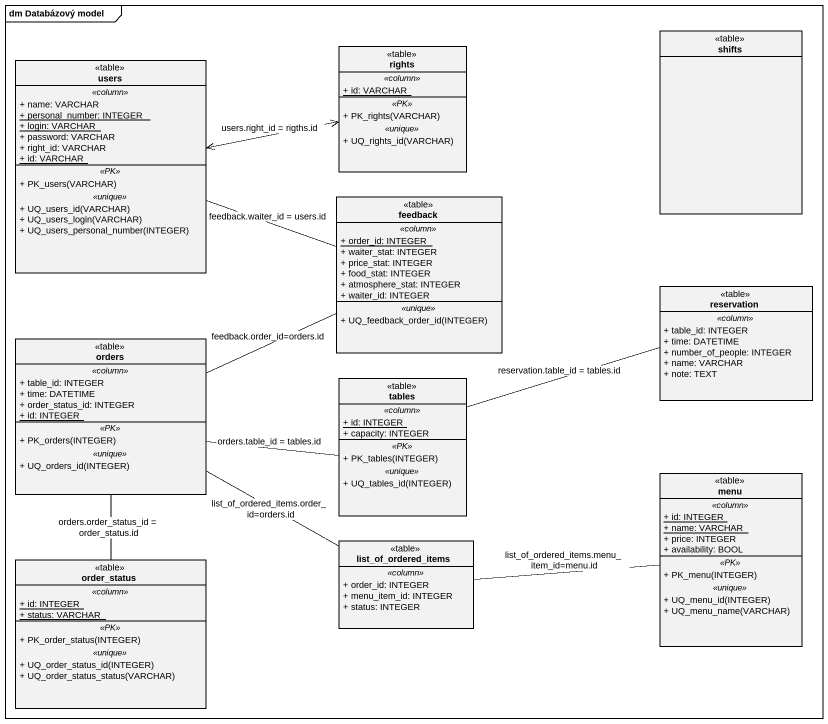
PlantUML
@startuml
mainframe dm Databázový model
hide circle
hide empty members
skinparam classAttributeIconSize 0
class shifts <<table>>
class users <<table>> {
  .. <<column>> ..
  + name: VARCHAR
  {static} + personal_number: INTEGER
  {static} + login: VARCHAR
  + password: VARCHAR
  + right_id: VARCHAR
  {static} + id: VARCHAR
  .. <<PK>> ..
  + PK_users(VARCHAR)
  .. <<unique>> ..
  + UQ_users_id(VARCHAR)
  + UQ_users_login(VARCHAR)
  + UQ_users_personal_number(INTEGER)
}
class rights <<table>> {
  .. <<column>> ..
  {static} + id: VARCHAR
  .. <<PK>> ..
  + PK_rights(VARCHAR)
  .. <<unique>> ..
  + UQ_rights_id(VARCHAR)
}
class feedback <<table>> {
  .. <<column>> ..
  {static} + order_id: INTEGER
  + waiter_stat: INTEGER
  + price_stat: INTEGER
  + food_stat: INTEGER
  + atmosphere_stat: INTEGER
  + waiter_id: INTEGER
  .. <<unique>> ..
  + UQ_feedback_order_id(INTEGER)
}
class reservation <<table>> {
  .. <<column>> ..
  + table_id: INTEGER
  + time: DATETIME
  + number_of_people: INTEGER
  + name: VARCHAR
  + note: TEXT
}
class orders <<table>> {
  .. <<column>> ..
  + table_id: INTEGER
  + time: DATETIME
  + order_status_id: INTEGER
  {static} + id: INTEGER
  .. <<PK>> ..
  + PK_orders(INTEGER)
  .. <<unique>> ..
  + UQ_orders_id(INTEGER)
}
class tables <<table>> {
  .. <<column>> ..
  {static} + id: INTEGER
  + capacity: INTEGER
  .. <<PK>> ..
  + PK_tables(INTEGER)
  .. <<unique>> ..
  + UQ_tables_id(INTEGER)
}
class menu <<table>> {
  .. <<column>> ..
  {static} + id: INTEGER
  {static} + name: VARCHAR
  + price: INTEGER
  + availability: BOOL
  .. <<PK>> ..
  + PK_menu(INTEGER)
  .. <<unique>> ..
  + UQ_menu_id(INTEGER)
  + UQ_menu_name(VARCHAR)
}
class order_status <<table>> {
  .. <<column>> ..
  {static} + id: INTEGER
  {static} + status: VARCHAR
  .. <<PK>> ..
  + PK_order_status(INTEGER)
  .. <<unique>> ..
  + UQ_order_status_id(INTEGER)
  + UQ_order_status_status(VARCHAR)
}
class list_of_ordered_items <<table>> {
  .. <<column>> ..
  + order_id: INTEGER
  + menu_item_id: INTEGER
  + status: INTEGER
}
users -right- feedback : feedback.waiter_id = users.id
rights <-left-> users : users.right_id = rigths.id
reservation -left- tables : reservation.table_id = tables.id
orders -right- feedback : feedback.order_id=orders.id
orders -right- tables : orders.table_id = tables.id
orders -- order_status : orders.order_status_id = order_status.id
menu -left- list_of_ordered_items : list_of_ordered_items.menu_item_id=menu.id
list_of_ordered_items -left- orders : list_of_ordered_items.order_id=orders.id
@enduml
